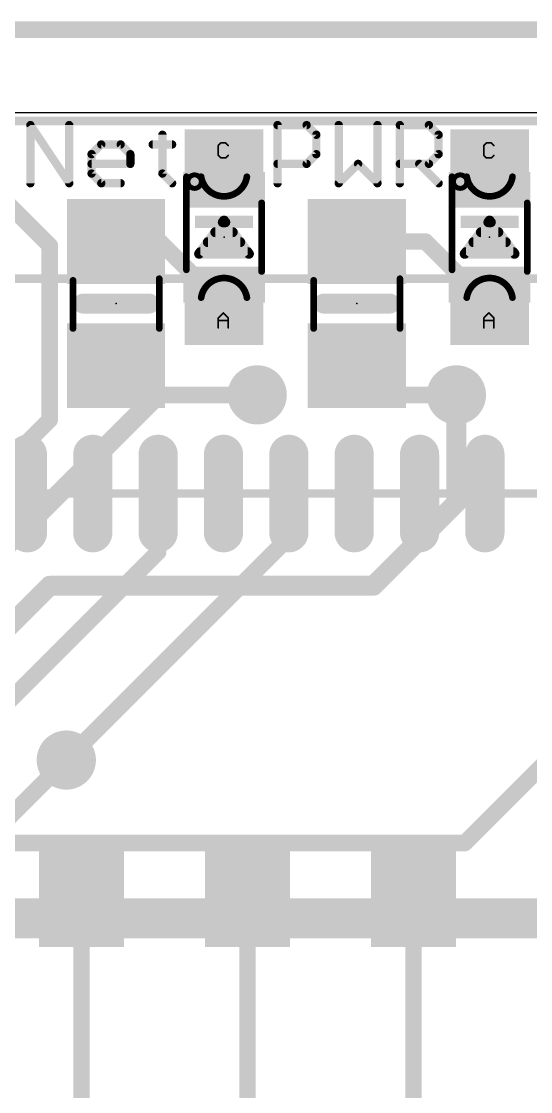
# Model space of a CAD drawing. Extents: x -18.9 to 56.5, y -5.3 to 63.2.
# Drawn here: x 26.36 to 34.15, y 34.55 to 50.93 of the extents above; entities that cross this region are included whole.
import ezdxf

# ---------------------------------------------------------------- set-up
doc = ezdxf.new("R2010")
doc.units = 0
for name, color, linetype in [('1', 12, 'CONTINUOUS'), ('16', 132, 'CONTINUOUS'), ('18', 110, 'CONTINUOUS'), ('20', 53, 'CONTINUOUS'), ('21', 40, 'CONTINUOUS'), ('23', 53, 'CONTINUOUS'), ('47', 253, 'CONTINUOUS'), ('51', 253, 'CONTINUOUS')]:
    doc.layers.add(name, color=color, linetype=linetype)

# ---------------------------------------------------------------- blocks, each defined once
blk = doc.blocks.new('RECT')
blk.add_solid([(-0.5, -0.5), (0.5, -0.5), (-0.5, 0.5), (0.5, 0.5)])
blk = doc.blocks.new('RECT288000X96000R100')
at = {"const_width": 0.3}
blk.add_lwpolyline([(0.75, 0), (0.75, 0, 0.4142), (0.6, 0.15), (-0.6, 0.15, 0.4142), (-0.75, 0), (-0.75, 0, 0.4142), (-0.6, -0.15), (0.6, -0.15, 0.4142)], format="xyb", close=True, dxfattribs=at)
blk.add_solid([(-0.6254, -0.0254), (0.6254, -0.0254), (-0.6254, 0.0254), (0.6254, 0.0254)])
blk = doc.blocks.new('ROUNDV')
at = {"const_width": 0.5}
blk.add_lwpolyline([(0, -0.25, 1), (0, 0.25, 1), (0, -0.25)], format="xyb", dxfattribs=at)

msp = doc.modelspace()

# ---------------------------------------------------------------- linework, layer by layer
at = {"layer": '1'}
for points, const_width in [([(45.72, 50.8), (0, 50.8)], 0.254), ([(27.813, 47.559), (28.48, 47.559)], 0.254), ([(28.48, 47.559), (29.464, 46.575)], 0.254), ([(31.496, 47.559), (32.544, 47.559)], 0.254), ([(32.544, 47.559), (33.528, 46.575)], 0.254), ([(28.26, 45.212), (27.813, 45.659)], 0.254), ([(31.877, 45.278), (31.496, 45.659)], 0.254), ([(31.877, 45.212), (31.877, 45.278)], 0.254), ([(28.26, 45.212), (29.972, 45.212)], 0.254), ([(31.877, 45.212), (33.02, 45.212)], 0.254), ([(28.456, 43.702), (28.456, 42.807)], 0.254), ([(30.456, 43.702), (30.456, 43.029)], 0.254), ([(30.456, 43.029), (27.051, 39.624)], 0.254), ([(28.456, 42.807), (25.4, 39.751)], 0.254), ([(33.147, 38.354), (35.456, 40.663)], 0.254), ([(22.225, 38.354), (33.147, 38.354)], 0.254), ([(13.956, 37.202), (40.132, 37.202)], 0.6096)]:
    msp.add_lwpolyline(points, dxfattribs=dict(at, const_width=const_width))
at = {"layer": '1', "const_width": 0.127}
for points in [[(27.813, 47.6225, 1), (27.813, 47.4955)], [(28.5249, 47.6039, 1), (28.4351, 47.5141)], [(28.48, 47.4955, 1), (28.48, 47.6225)], [(31.496, 47.6225, 1), (31.496, 47.4955)], [(32.5889, 47.6039, 1), (32.4991, 47.5141)], [(32.544, 47.4955, 1), (32.544, 47.6225)], [(29.4191, 46.5301, 1), (29.5089, 46.6199)], [(33.4831, 46.5301, 1), (33.5729, 46.6199)], [(27.8579, 45.7039, 1), (27.7681, 45.6141)], [(31.5409, 45.7039, 1), (31.4511, 45.6141)], [(31.9405, 45.278, 1), (31.8135, 45.278)], [(31.8321, 45.2331, 1), (31.9219, 45.3229)], [(28.26, 45.2755, 1), (28.26, 45.1485)], [(28.2151, 45.1671, 1), (28.3049, 45.2569)], [(29.972, 45.1485, 1), (29.972, 45.2755)], [(31.877, 45.2755, 1), (31.877, 45.1485)], [(31.8135, 45.212, 1), (31.9405, 45.212)], [(33.02, 45.1485, 1), (33.02, 45.2755)], [(28.5195, 43.702, 1), (28.3925, 43.702)], [(30.5195, 43.702, 1), (30.3925, 43.702)], [(30.3925, 43.029, 1), (30.5195, 43.029)], [(30.5009, 42.9841, 1), (30.4111, 43.0739)], [(28.5009, 42.7621, 1), (28.4111, 42.8519)], [(28.3925, 42.807, 1), (28.5195, 42.807)], [(27.0061, 39.6689, 1), (27.0959, 39.5791)], [(33.1021, 38.3989, 1), (33.1919, 38.3091)], [(33.147, 38.2905, 1), (33.147, 38.4175)]]:
    msp.add_lwpolyline(points, format="xyb", dxfattribs=at)
at = {"layer": '16'}
for points, const_width in [([(45.72, 50.8), (0, 50.8)], 0.254), ([(26.035, 48.26), (26.797, 47.498)], 0.254), ([(26.797, 47.498), (26.797, 44.831)], 0.254), ([(28.448, 45.212), (23.876, 40.64)], 0.3048), ([(29.972, 45.212), (28.448, 45.212)], 0.254), ([(33.02, 45.212), (33.02, 44.831)], 0.254), ([(26.797, 44.831), (23.749, 41.783)], 0.254), ([(33.02, 44.831), (33.02, 43.561)], 0.3048), ([(33.02, 43.561), (31.75, 42.291)], 0.3048), ([(26.797, 42.291), (24.511, 40.005)], 0.3048), ([(31.75, 42.291), (26.797, 42.291)], 0.3048), ([(27.051, 39.624), (26.162, 38.735)], 0.254), ([(27.283, 37.615), (27.283, 33.296)], 0.254), ([(29.823, 37.615), (29.823, 31.899)], 0.254), ([(32.363, 37.615), (32.363, 30.629)], 0.254)]:
    msp.add_lwpolyline(points, dxfattribs=dict(at, const_width=const_width))
for points, const_width in [([(26.8605, 47.498, 1), (26.7335, 47.498)], 0.127), ([(26.7521, 47.4531, 1), (26.8419, 47.5429)], 0.127), ([(28.5019, 45.1581, 1), (28.3941, 45.2659)], 0.1524), ([(28.448, 45.2755, 1), (28.448, 45.1485)], 0.127), ([(29.972, 45.1485, 1), (29.972, 45.2755)], 0.127), ([(33.0835, 45.212, 1), (32.9565, 45.212)], 0.127), ([(26.7335, 44.831, 1), (26.8605, 44.831)], 0.127), ([(26.8419, 44.7861, 1), (26.7521, 44.8759)], 0.127), ([(33.0962, 44.831, 1), (32.9438, 44.831)], 0.1524), ([(32.9565, 44.831, 1), (33.0835, 44.831)], 0.127), ([(32.9438, 43.561, 1), (33.0962, 43.561)], 0.1524), ([(33.0739, 43.5071, 1), (32.9661, 43.6149)], 0.1524), ([(26.797, 42.3672, 1), (26.797, 42.2148)], 0.1524), ([(26.8509, 42.2371, 1), (26.7431, 42.3449)], 0.1524), ([(31.6961, 42.3449, 1), (31.8039, 42.2371)], 0.1524), ([(31.75, 42.2148, 1), (31.75, 42.3672)], 0.1524), ([(27.0959, 39.5791, 1), (27.0061, 39.6689)], 0.127), ([(27.3465, 37.615, 1), (27.2195, 37.615)], 0.127), ([(29.8865, 37.615, 1), (29.7595, 37.615)], 0.127), ([(32.4265, 37.615, 1), (32.2995, 37.615)], 0.127)]:
    msp.add_lwpolyline(points, format="xyb", dxfattribs=dict(at, const_width=const_width))
at = {"layer": '20'}
msp.add_line((43.18, 49.53), (2.54, 49.53), dxfattribs=at)
at = {"layer": '21'}
for points, const_width in [([(26.5021, 48.4505), (26.5021, 49.3403)], 0.127), ([(26.5021, 49.3403), (27.0953, 48.4505)], 0.127), ([(27.0953, 48.4505), (27.0953, 49.3403)], 0.127), ([(30.2832, 48.4505), (30.2832, 49.3403)], 0.127), ([(30.2832, 49.3403), (30.7281, 49.3403)], 0.127), ([(30.7281, 49.3403), (30.8764, 49.192)], 0.127), ([(31.2187, 49.3403), (31.2187, 48.4505)], 0.127), ([(31.8119, 48.4505), (31.8119, 49.3403)], 0.127), ([(32.1543, 48.4505), (32.1543, 49.3403)], 0.127), ([(32.1543, 49.3403), (32.5991, 49.3403)], 0.127), ([(32.5991, 49.3403), (32.7474, 49.192)], 0.127), ([(28.5215, 49.192), (28.5215, 48.5988)], 0.127), ([(30.8764, 49.192), (30.8764, 48.8954)], 0.127), ([(32.7474, 49.192), (32.7474, 48.8954)], 0.127), ([(27.4377, 48.8954), (27.586, 49.0437)], 0.127), ([(27.586, 49.0437), (27.8825, 49.0437)], 0.127), ([(27.8825, 49.0437), (28.0308, 48.8954)], 0.127), ([(28.3732, 49.0437), (28.6698, 49.0437)], 0.127), ([(27.4377, 48.5988), (27.4377, 48.8954)], 0.127), ([(28.0308, 48.7471), (27.4377, 48.7471)], 0.127), ([(28.0308, 48.8954), (28.0308, 48.7471)], 0.127), ([(30.7281, 48.7471), (30.2832, 48.7471)], 0.127), ([(30.8764, 48.8954), (30.7281, 48.7471)], 0.127), ([(31.2187, 48.4505), (31.5153, 48.7471)], 0.127), ([(31.5153, 48.7471), (31.8119, 48.4505)], 0.127), ([(32.5991, 48.7471), (32.1543, 48.7471)], 0.127), ([(32.4508, 48.7471), (32.7474, 48.4505)], 0.127), ([(32.7474, 48.8954), (32.5991, 48.7471)], 0.127), ([(27.586, 48.4505), (27.4377, 48.5988)], 0.127), ([(28.5215, 48.5988), (28.6698, 48.4505)], 0.127), ([(27.8825, 48.4505), (27.586, 48.4505)], 0.127), ([(29.464, 47.879), (29.083, 47.371)], 0.1524), ([(29.445, 47.8536), (29.4831, 47.8536)], 0.1524), ([(29.845, 47.371), (29.464, 47.879)], 0.1524), ([(33.528, 47.879), (33.147, 47.371)], 0.1524), ([(33.5089, 47.8536), (33.547, 47.8536)], 0.1524), ([(33.909, 47.371), (33.528, 47.879)], 0.1524), ([(29.3307, 47.7012), (29.5974, 47.7012)], 0.1524), ([(33.3946, 47.7012), (33.6613, 47.7012)], 0.1524), ([(29.2164, 47.5488), (29.7117, 47.5488)], 0.1524), ([(33.2803, 47.5488), (33.7756, 47.5488)], 0.1524), ([(29.083, 47.371), (29.845, 47.371)], 0.1524), ([(29.1021, 47.3964), (29.826, 47.3964)], 0.1524), ([(33.147, 47.371), (33.909, 47.371)], 0.1524), ([(33.166, 47.3964), (33.8899, 47.3964)], 0.1524), ([(28.321, 46.609), (27.305, 46.609)], 0.3048), ([(32.004, 46.609), (30.988, 46.609)], 0.3048)]:
    msp.add_lwpolyline(points, dxfattribs=dict(at, const_width=const_width))
for points, const_width in [([(26.5286, 49.3579, 1), (26.4757, 49.3226)], 0.0635), ([(26.5339, 49.3403, 1), (26.4704, 49.3403)], 0.0635), ([(27.1271, 49.3403, 1), (27.0636, 49.3403)], 0.0635), ([(30.2832, 49.372, 1), (30.2832, 49.3085)], 0.0635), ([(30.315, 49.3403, 1), (30.2515, 49.3403)], 0.0635), ([(30.7506, 49.3627, 1), (30.7056, 49.3178)], 0.0635), ([(30.7281, 49.3085, 1), (30.7281, 49.372)], 0.0635), ([(31.2505, 49.3403, 1), (31.187, 49.3403)], 0.0635), ([(31.8437, 49.3403, 1), (31.7802, 49.3403)], 0.0635), ([(32.186, 49.3403, 1), (32.1225, 49.3403)], 0.0635), ([(32.1543, 49.372, 1), (32.1543, 49.3085)], 0.0635), ([(32.6216, 49.3627, 1), (32.5767, 49.3178)], 0.0635), ([(32.5991, 49.3085, 1), (32.5991, 49.372)], 0.0635), ([(28.5532, 49.192, 1), (28.4897, 49.192)], 0.0635), ([(30.9081, 49.192, 1), (30.8446, 49.192)], 0.0635), ([(30.8539, 49.1695, 1), (30.8988, 49.2144)], 0.0635), ([(32.7792, 49.192, 1), (32.7157, 49.192)], 0.0635), ([(32.725, 49.1695, 1), (32.7699, 49.2144)], 0.0635), ([(27.586, 49.0754, 1), (27.586, 49.0119)], 0.0635), ([(27.6084, 49.0212, 1), (27.5635, 49.0661)], 0.0635), ([(27.905, 49.0661, 1), (27.8601, 49.0212)], 0.0635), ([(27.8825, 49.0119, 1), (27.8825, 49.0754)], 0.0635), ([(28.3732, 49.0754, 1), (28.3732, 49.0119)], 0.0635), ([(28.6698, 49.0119, 1), (28.6698, 49.0754)], 0.0635), ([(27.4694, 48.8954, 1), (27.4059, 48.8954)], 0.0635), ([(27.4152, 48.9178, 1), (27.4601, 48.8729)], 0.0635), ([(27.4377, 48.7788, 1), (27.4377, 48.7153)], 0.0635), ([(28.0626, 48.8954, 1), (27.9991, 48.8954)], 0.0635), ([(28.0084, 48.8729, 1), (28.0533, 48.9178)], 0.0635), ([(28.0308, 48.7153, 1), (28.0308, 48.7788)], 0.0635), ([(30.2832, 48.7788, 1), (30.2832, 48.7153)], 0.0635), ([(30.7281, 48.7153, 1), (30.7281, 48.7788)], 0.0635), ([(30.8446, 48.8954, 1), (30.9081, 48.8954)], 0.0635), ([(30.8988, 48.8729, 1), (30.8539, 48.9178)], 0.0635), ([(31.5378, 48.7695, 1), (31.4929, 48.7246)], 0.0635), ([(31.5378, 48.7246, 1), (31.4929, 48.7695)], 0.0635), ([(32.1543, 48.7788, 1), (32.1543, 48.7153)], 0.0635), ([(32.4733, 48.7695, 1), (32.4284, 48.7246)], 0.0635), ([(32.5991, 48.7153, 1), (32.5991, 48.7788)], 0.0635), ([(32.7157, 48.8954, 1), (32.7792, 48.8954)], 0.0635), ([(32.7699, 48.8729, 1), (32.725, 48.9178)], 0.0635), ([(27.4601, 48.6212, 1), (27.4152, 48.5763)], 0.0635), ([(27.9991, 48.7471, 1), (28.0626, 48.7471)], 0.0635), ([(28.5439, 48.6212, 1), (28.499, 48.5763)], 0.0635), ([(30.7056, 48.7695, 1), (30.7506, 48.7246)], 0.0635), ([(32.5767, 48.7695, 1), (32.6216, 48.7246)], 0.0635), ([(26.4704, 48.4505, 1), (26.5339, 48.4505)], 0.0635), ([(27.0636, 48.4505, 1), (27.1271, 48.4505)], 0.0635), ([(27.0689, 48.4329, 1), (27.1217, 48.4681)], 0.0635), ([(27.4059, 48.5988, 1), (27.4694, 48.5988)], 0.0635), ([(27.586, 48.4823, 1), (27.586, 48.4188)], 0.0635), ([(27.5635, 48.428, 1), (27.6084, 48.473)], 0.0635), ([(27.8825, 48.4188, 1), (27.8825, 48.4823)], 0.0635), ([(28.4897, 48.5988, 1), (28.5532, 48.5988)], 0.0635), ([(28.6473, 48.428, 1), (28.6922, 48.473)], 0.0635), ([(30.2515, 48.4505, 1), (30.315, 48.4505)], 0.0635), ([(31.1963, 48.473, 1), (31.2412, 48.428)], 0.0635), ([(31.187, 48.4505, 1), (31.2505, 48.4505)], 0.0635), ([(31.7802, 48.4505, 1), (31.8437, 48.4505)], 0.0635), ([(31.7895, 48.428, 1), (31.8344, 48.473)], 0.0635), ([(32.1225, 48.4505, 1), (32.186, 48.4505)], 0.0635), ([(32.725, 48.428, 1), (32.7699, 48.473)], 0.0635), ([(29.445, 47.8917, 1), (29.445, 47.8155)], 0.0762), ([(29.4945, 47.9019, 1), (29.4335, 47.8561)], 0.0762), ([(29.4945, 47.8561, 1), (29.4335, 47.9019)], 0.0762), ([(29.4831, 47.8155, 1), (29.4831, 47.8917)], 0.0762), ([(33.5089, 47.8917, 1), (33.5089, 47.8155)], 0.0762), ([(33.5585, 47.9019, 1), (33.4975, 47.8561)], 0.0762), ([(33.5585, 47.8561, 1), (33.4975, 47.9019)], 0.0762), ([(33.547, 47.8155, 1), (33.547, 47.8917)], 0.0762), ([(29.3307, 47.7393, 1), (29.3307, 47.6631)], 0.0762), ([(29.5974, 47.6631, 1), (29.5974, 47.7393)], 0.0762), ([(33.3946, 47.7393, 1), (33.3946, 47.6631)], 0.0762), ([(33.6613, 47.6631, 1), (33.6613, 47.7393)], 0.0762), ([(29.2164, 47.5869, 1), (29.2164, 47.5107)], 0.0762), ([(29.7117, 47.5107, 1), (29.7117, 47.5869)], 0.0762), ([(33.2803, 47.5869, 1), (33.2803, 47.5107)], 0.0762), ([(33.7756, 47.5107, 1), (33.7756, 47.5869)], 0.0762), ([(29.083, 47.4091, 1), (29.083, 47.3329)], 0.0762), ([(29.0525, 47.3939, 1), (29.1135, 47.3481)], 0.0762), ([(29.1021, 47.4345, 1), (29.1021, 47.3583)], 0.0762), ([(29.8145, 47.3481, 1), (29.8755, 47.3939)], 0.0762), ([(29.826, 47.3583, 1), (29.826, 47.4345)], 0.0762), ([(29.845, 47.3329, 1), (29.845, 47.4091)], 0.0762), ([(33.147, 47.4091, 1), (33.147, 47.3329)], 0.0762), ([(33.1165, 47.3939, 1), (33.1775, 47.3481)], 0.0762), ([(33.166, 47.4345, 1), (33.166, 47.3583)], 0.0762), ([(33.8785, 47.3481, 1), (33.9395, 47.3939)], 0.0762), ([(33.8899, 47.3583, 1), (33.8899, 47.4345)], 0.0762), ([(33.909, 47.3329, 1), (33.909, 47.4091)], 0.0762), ([(27.305, 46.6852, 1), (27.305, 46.5328)], 0.1524), ([(28.321, 46.5328, 1), (28.321, 46.6852)], 0.1524), ([(30.988, 46.6852, 1), (30.988, 46.5328)], 0.1524), ([(32.004, 46.5328, 1), (32.004, 46.6852)], 0.1524)]:
    msp.add_lwpolyline(points, format="xyb", dxfattribs=dict(at, const_width=const_width))
at = {"layer": '23'}
for p in [(29.464, 47.625), (33.528, 47.625), (27.813, 46.609), (31.496, 46.609)]:
    msp.add_point(p, dxfattribs=at)
at = {"layer": '47', "const_width": 0.13}
for points in [[(21.844, 49.403), (56.433, 49.403)], [(2.54, 46.99), (53.258, 46.99)]]:
    msp.add_lwpolyline(points, dxfattribs=at)
at = {"layer": '51'}
for points, const_width in [([(29.4148, 49.0665), (29.3767, 49.0284)], 0.0254), ([(29.3767, 49.0284), (29.3767, 48.8758)], 0.0254), ([(29.4911, 49.0665), (29.4148, 49.0665)], 0.0254), ([(29.5292, 49.0284), (29.4911, 49.0665)], 0.0254), ([(33.4788, 49.0665), (33.4407, 49.0284)], 0.0254), ([(33.4407, 49.0284), (33.4407, 48.8758)], 0.0254), ([(33.5551, 49.0665), (33.4788, 49.0665)], 0.0254), ([(33.5932, 49.0284), (33.5551, 49.0665)], 0.0254), ([(29.3767, 48.8758), (29.4148, 48.8377)], 0.0254), ([(29.4148, 48.8377), (29.4911, 48.8377)], 0.0254), ([(29.4911, 48.8377), (29.5292, 48.8758)], 0.0254), ([(33.4407, 48.8758), (33.4788, 48.8377)], 0.0254), ([(33.4788, 48.8377), (33.5551, 48.8377)], 0.0254), ([(33.5551, 48.8377), (33.5932, 48.8758)], 0.0254), ([(28.889, 47.125), (28.889, 48.55)], 0.1016), ([(32.953, 47.125), (32.953, 48.55)], 0.1016), ([(30.039, 48.15), (30.039, 47.1)], 0.1016), ([(34.103, 48.15), (34.103, 47.1)], 0.1016), ([(27.153, 46.965), (27.153, 46.228)], 0.1016), ([(28.473, 46.99), (28.473, 46.228)], 0.1016), ([(30.836, 46.965), (30.836, 46.228)], 0.1016), ([(32.156, 46.99), (32.156, 46.228)], 0.1016), ([(29.3767, 46.3902), (29.453, 46.4665)], 0.0254), ([(29.3767, 46.2377), (29.3767, 46.3902)], 0.0254), ([(29.3767, 46.3521), (29.5292, 46.3521)], 0.0254), ([(29.453, 46.4665), (29.5292, 46.3902)], 0.0254), ([(29.5292, 46.3902), (29.5292, 46.2377)], 0.0254), ([(33.4407, 46.3902), (33.517, 46.4665)], 0.0254), ([(33.4407, 46.2377), (33.4407, 46.3902)], 0.0254), ([(33.4407, 46.3521), (33.5932, 46.3521)], 0.0254), ([(33.517, 46.4665), (33.5932, 46.3902)], 0.0254), ([(33.5932, 46.3902), (33.5932, 46.2377)], 0.0254), ([(13.956, 43.702), (43.956, 43.702)], 0.127)]:
    msp.add_lwpolyline(points, dxfattribs=dict(at, const_width=const_width))
for points, const_width in [([(29.3722, 49.0329, 1), (29.3812, 49.0239)], 0.0127), ([(29.3831, 49.0284, 1), (29.3704, 49.0284)], 0.0127), ([(29.4148, 49.0728, 1), (29.4148, 49.0601)], 0.0127), ([(29.4193, 49.062, 1), (29.4103, 49.071)], 0.0127), ([(29.4956, 49.071, 1), (29.4866, 49.062)], 0.0127), ([(29.4911, 49.0601, 1), (29.4911, 49.0728)], 0.0127), ([(29.5247, 49.0239, 1), (29.5337, 49.0329)], 0.0127), ([(33.447, 49.0284, 1), (33.4344, 49.0284)], 0.0127), ([(33.4362, 49.0329, 1), (33.4452, 49.0239)], 0.0127), ([(33.4788, 49.0728, 1), (33.4788, 49.0601)], 0.0127), ([(33.4833, 49.062, 1), (33.4743, 49.071)], 0.0127), ([(33.5596, 49.071, 1), (33.5506, 49.062)], 0.0127), ([(33.5551, 49.0601, 1), (33.5551, 49.0728)], 0.0127), ([(33.5887, 49.0239, 1), (33.5977, 49.0329)], 0.0127), ([(29.3812, 48.8803, 1), (29.3722, 48.8713)], 0.0127), ([(29.3704, 48.8758, 1), (29.3831, 48.8758)], 0.0127), ([(29.4148, 48.8441, 1), (29.4148, 48.8314)], 0.0127), ([(29.4103, 48.8332, 1), (29.4193, 48.8422)], 0.0127), ([(29.4866, 48.8422, 1), (29.4956, 48.8332)], 0.0127), ([(29.4911, 48.8314, 1), (29.4911, 48.8441)], 0.0127), ([(29.5337, 48.8713, 1), (29.5247, 48.8803)], 0.0127), ([(33.4452, 48.8803, 1), (33.4362, 48.8713)], 0.0127), ([(33.4344, 48.8758, 1), (33.447, 48.8758)], 0.0127), ([(33.4788, 48.8441, 1), (33.4788, 48.8314)], 0.0127), ([(33.4743, 48.8332, 1), (33.4833, 48.8422)], 0.0127), ([(33.5506, 48.8422, 1), (33.5596, 48.8332)], 0.0127), ([(33.5551, 48.8314, 1), (33.5551, 48.8441)], 0.0127), ([(33.5977, 48.8713, 1), (33.5887, 48.8803)], 0.0127), ([(28.9144, 48.55, 1), (28.8636, 48.55)], 0.0508), ([(29.014, 48.372, 1), (29.014, 48.578, 1), (29.014, 48.372)], 0.0762), ([(29.114, 48.55, 0.8571), (29.814, 48.55)], 0.1016), ([(29.1391, 48.5539, 1), (29.0889, 48.5461)], 0.0508), ([(29.8391, 48.5461, 1), (29.7889, 48.5539)], 0.0508), ([(32.9784, 48.55, 1), (32.9276, 48.55)], 0.0508), ([(33.078, 48.372, 1), (33.078, 48.578, 1), (33.078, 48.372)], 0.0762), ([(33.178, 48.55, 0.8571), (33.878, 48.55)], 0.1016), ([(33.2031, 48.5539, 1), (33.1529, 48.5461)], 0.0508), ([(33.9031, 48.5461, 1), (33.8529, 48.5539)], 0.0508), ([(30.0644, 48.15, 1), (30.0136, 48.15)], 0.0508), ([(34.1284, 48.15, 1), (34.0776, 48.15)], 0.0508), ([(27.1784, 46.965, 1), (27.1276, 46.965)], 0.0508), ([(28.4984, 46.99, 1), (28.4476, 46.99)], 0.0508), ([(28.8636, 47.125, 1), (28.9144, 47.125)], 0.0508), ([(29.814, 46.7, 0.8571), (29.114, 46.7)], 0.1016), ([(30.0136, 47.1, 1), (30.0644, 47.1)], 0.0508), ([(30.8614, 46.965, 1), (30.8106, 46.965)], 0.0508), ([(32.1814, 46.99, 1), (32.1306, 46.99)], 0.0508), ([(32.9276, 47.125, 1), (32.9784, 47.125)], 0.0508), ([(33.878, 46.7, 0.8571), (33.178, 46.7)], 0.1016), ([(34.0776, 47.1, 1), (34.1284, 47.1)], 0.0508), ([(29.0889, 46.7039, 1), (29.1391, 46.6961)], 0.0508), ([(29.7889, 46.6961, 1), (29.8391, 46.7039)], 0.0508), ([(33.1529, 46.7039, 1), (33.2031, 46.6961)], 0.0508), ([(33.8529, 46.6961, 1), (33.9031, 46.7039)], 0.0508), ([(29.3722, 46.3947, 1), (29.3812, 46.3857)], 0.0127), ([(29.3767, 46.3584, 1), (29.3767, 46.3457)], 0.0127), ([(29.3831, 46.3902, 1), (29.3704, 46.3902)], 0.0127), ([(29.4575, 46.471, 1), (29.4485, 46.462)], 0.0127), ([(29.4575, 46.462, 1), (29.4485, 46.471)], 0.0127), ([(29.5356, 46.3902, 1), (29.5229, 46.3902)], 0.0127), ([(29.5247, 46.3857, 1), (29.5337, 46.3947)], 0.0127), ([(29.5292, 46.3457, 1), (29.5292, 46.3584)], 0.0127), ([(33.447, 46.3902, 1), (33.4344, 46.3902)], 0.0127), ([(33.4362, 46.3947, 1), (33.4452, 46.3857)], 0.0127), ([(33.4407, 46.3584, 1), (33.4407, 46.3457)], 0.0127), ([(33.5215, 46.471, 1), (33.5125, 46.462)], 0.0127), ([(33.5215, 46.462, 1), (33.5125, 46.471)], 0.0127), ([(33.5996, 46.3902, 1), (33.5869, 46.3902)], 0.0127), ([(33.5887, 46.3857, 1), (33.5977, 46.3947)], 0.0127), ([(33.5932, 46.3457, 1), (33.5932, 46.3584)], 0.0127), ([(27.1276, 46.228, 1), (27.1784, 46.228)], 0.0508), ([(28.4476, 46.228, 1), (28.4984, 46.228)], 0.0508), ([(29.3704, 46.2377, 1), (29.3831, 46.2377)], 0.0127), ([(29.5229, 46.2377, 1), (29.5356, 46.2377)], 0.0127), ([(30.8106, 46.228, 1), (30.8614, 46.228)], 0.0508), ([(32.1306, 46.228, 1), (32.1814, 46.228)], 0.0508), ([(33.4344, 46.2377, 1), (33.447, 46.2377)], 0.0127), ([(33.5869, 46.2377, 1), (33.5996, 46.2377)], 0.0127)]:
    msp.add_lwpolyline(points, format="xyb", dxfattribs=dict(at, const_width=const_width))

# ---------------------------------------------------------------- block references
at = {"layer": '1', "xscale": 1.2, "yscale": 1.2}
for p in [(29.464, 48.675), (33.528, 48.675), (29.464, 46.575), (33.528, 46.575)]:
    msp.add_blockref('RECT', p, dxfattribs=at)
at = {"layer": '1', "xscale": 1.3, "yscale": 1.5, "rotation": 270}
for p in [(27.813, 47.559), (31.496, 47.559), (27.813, 45.659), (31.496, 45.659)]:
    msp.add_blockref('RECT', p, dxfattribs=at)
at = {"layer": '1', "rotation": 270}
for p in [(26.456, 43.702), (27.456, 43.702), (28.456, 43.702), (29.456, 43.702), (30.456, 43.702), (31.456, 43.702), (32.456, 43.702), (33.456, 43.702)]:
    msp.add_blockref('RECT288000X96000R100', p, dxfattribs=at)
at = {"layer": '16', "xscale": 1.7, "yscale": 1.3, "rotation": 270}
for p in [(27.283, 37.615), (29.823, 37.615), (32.363, 37.615)]:
    msp.add_blockref('RECT', p, dxfattribs=at)
at = {"layer": '18', "xscale": 0.9064, "yscale": 0.9064}
for p in [(29.972, 45.212), (29.972, 45.212), (33.02, 45.212), (33.02, 45.212), (27.051, 39.624), (27.051, 39.624)]:
    msp.add_blockref('ROUNDV', p, dxfattribs=at)
at = {"layer": '21', "xscale": 0.889, "yscale": 0.1905}
for p in [(29.464, 47.8608), (33.528, 47.8608)]:
    msp.add_blockref('RECT', p, dxfattribs=at)
at = {"layer": '51'}
for p, xscale, yscale in [((29.0015, 48.5875), 0.325, 0.075), ((29.9265, 48.375), 0.325, 0.5), ((33.0655, 48.5875), 0.325, 0.075), ((33.9905, 48.375), 0.325, 0.5), ((29.014, 48.256), 0.3, 0.262), ((29.214, 48.25), 0.15, 0.25), ((29.714, 48.25), 0.15, 0.25), ((33.078, 48.256), 0.3, 0.262), ((33.278, 48.25), 0.15, 0.25), ((33.778, 48.25), 0.15, 0.25), ((29.464, 48.2125), 0.4, 0.175), ((33.528, 48.2125), 0.4, 0.175), ((29.0015, 46.875), 0.325, 0.5), ((29.214, 47), 0.15, 0.25), ((29.464, 47.0375), 0.4, 0.175), ((29.714, 47), 0.15, 0.25), ((29.9265, 46.875), 0.325, 0.5), ((33.0655, 46.875), 0.325, 0.5), ((33.278, 47), 0.15, 0.25), ((33.528, 47.0375), 0.4, 0.175), ((33.778, 47), 0.15, 0.25), ((33.9905, 46.875), 0.325, 0.5)]:
    msp.add_blockref('RECT', p, dxfattribs=dict(at, xscale=xscale, yscale=yscale))
at = {"layer": '51', "xscale": 0.7501, "yscale": 1.4501, "rotation": 270}
for p in [(27.8142, 47.3262), (31.4972, 47.3262), (27.8142, 45.8784), (31.4972, 45.8784)]:
    msp.add_blockref('RECT', p, dxfattribs=at)

doc.saveas('drawing.dxf')
